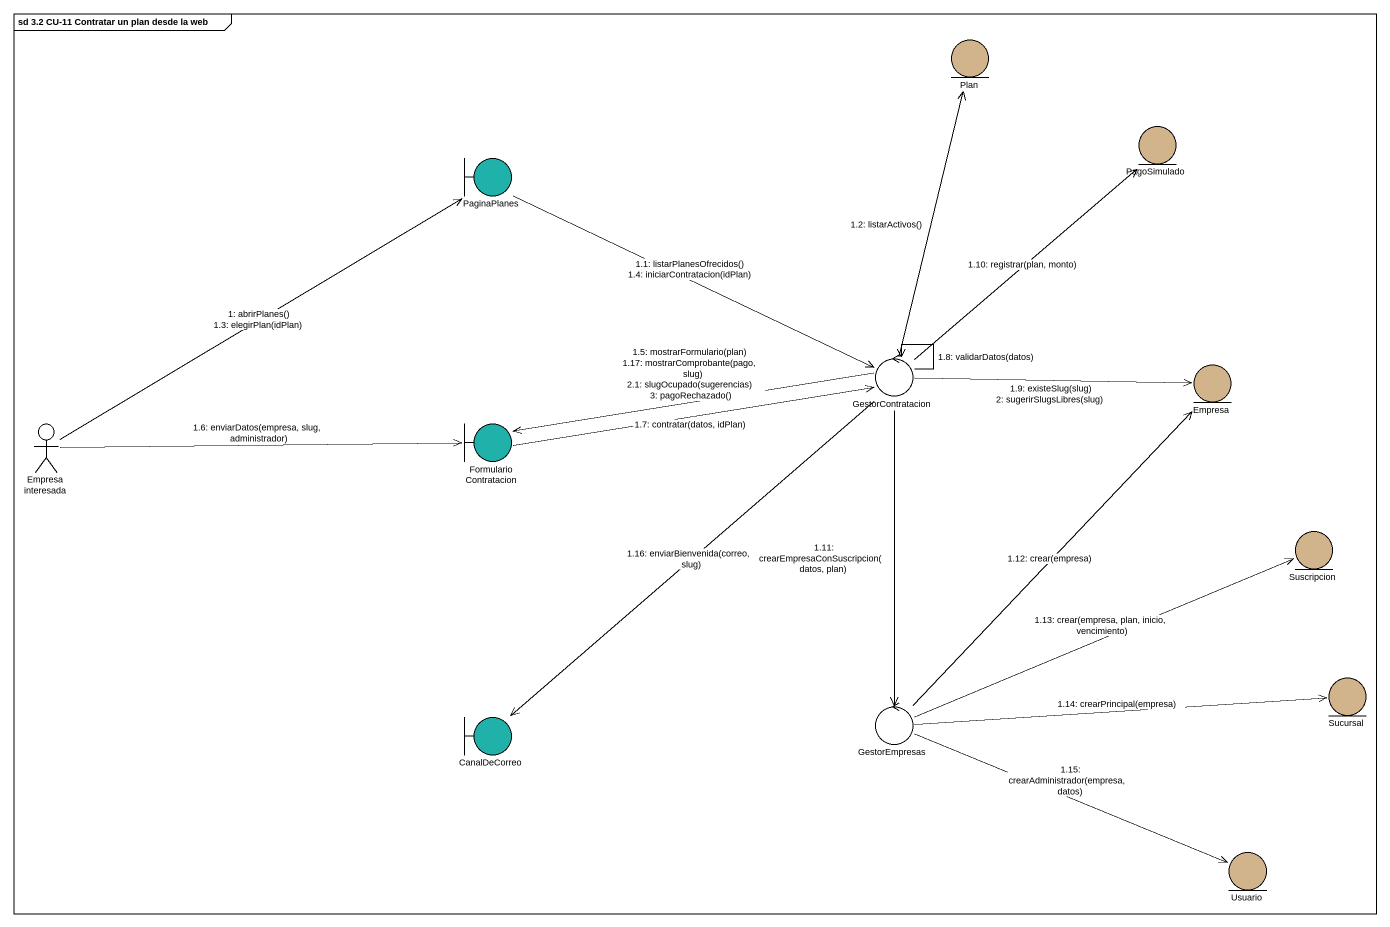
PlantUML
@startuml
mainframe sd 3.2 CU-11 Contratar un plan desde la web
entity Plan #D2B48C
entity PagoSimulado #D2B48C
boundary PaginaPlanes #20B2AA
control GestorContratacion
entity Empresa #D2B48C
actor "Empresa interesada" as Empresa_interesada
boundary FormularioContratacion #20B2AA
entity Suscripcion #D2B48C
entity Sucursal #D2B48C
boundary CanalDeCorreo #20B2AA
control GestorEmpresas
entity Usuario #D2B48C
Empresa_interesada -right-> PaginaPlanes : 1: abrirPlanes()\n1.3: elegirPlan(idPlan)
PaginaPlanes -right-> GestorContratacion : 1.1: listarPlanesOfrecidos()\n1.4: iniciarContratacion(idPlan)
GestorContratacion -up-> Plan : 1.2: listarActivos()
GestorContratacion -left-> FormularioContratacion : 1.5: mostrarFormulario(plan)\n1.17: mostrarComprobante(pago, slug)\n2.1: slugOcupado(sugerencias)\n3: pagoRechazado()
Empresa_interesada -right-> FormularioContratacion : 1.6: enviarDatos(empresa, slug, administrador)
FormularioContratacion -right-> GestorContratacion : 1.7: contratar(datos, idPlan)
GestorContratacion --> GestorContratacion : 1.8: validarDatos(datos)
GestorContratacion -right-> Empresa : 1.9: existeSlug(slug)\n2: sugerirSlugsLibres(slug)
GestorContratacion -up-> PagoSimulado : 1.10: registrar(plan, monto)
GestorContratacion --> GestorEmpresas : 1.11: crearEmpresaConSuscripcion(datos, plan)
GestorEmpresas -up-> Empresa : 1.12: crear(empresa)
GestorEmpresas -right-> Suscripcion : 1.13: crear(empresa, plan, inicio, vencimiento)
GestorEmpresas -right-> Sucursal : 1.14: crearPrincipal(empresa)
GestorEmpresas -right-> Usuario : 1.15: crearAdministrador(empresa, datos)
GestorContratacion --> CanalDeCorreo : 1.16: enviarBienvenida(correo, slug)
@enduml
